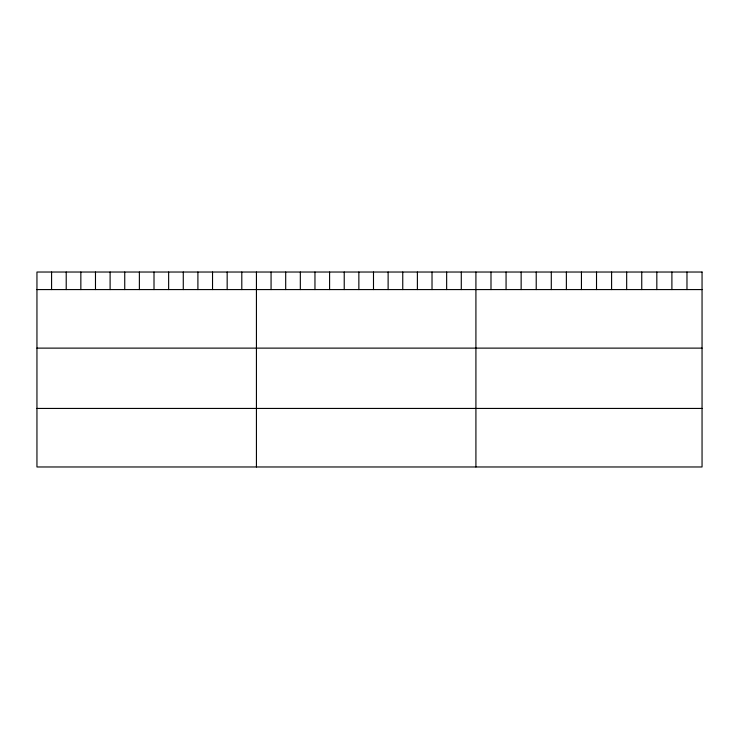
<?xml version="1.0" encoding="UTF-8"?>
<svg xmlns="http://www.w3.org/2000/svg" width="739" height="739" viewBox="0 0 739 739"><rect width="100%" height="100%" fill="white"/><g stroke="black" fill="none" stroke-linecap="round" stroke-linejoin="round"><path stroke-width="1.11" d="M36.95 289.577L702.05 289.577M36.95 348.124L702.05 348.124M36.95 408.436L702.05 408.436M686.974 272.026L686.974 289.577M671.899 272.026L671.899 289.577M656.823 272.026L656.823 289.577M641.748 272.026L641.748 289.577M626.672 272.026L626.672 289.577M611.596 272.026L611.596 289.577M596.521 272.026L596.521 289.577M581.445 272.026L581.445 289.577M566.37 272.026L566.37 289.577M551.294 272.026L551.294 289.577M536.218 272.026L536.218 289.577M521.143 272.026L521.143 289.577M506.067 272.026L506.067 289.577M490.992 272.026L490.992 289.577M475.916 272.026L475.916 466.974M461.284 272.026L461.284 289.577M446.652 272.026L446.652 289.577M432.019 272.026L432.019 289.577M417.387 272.026L417.387 289.577M402.755 272.026L402.755 289.577M388.123 272.026L388.123 289.577M373.491 272.026L373.491 289.577M358.858 272.026L358.858 289.577M344.226 272.026L344.226 289.577M329.594 272.026L329.594 289.577M314.962 272.026L314.962 289.577M300.33 272.026L300.33 289.577M285.697 272.026L285.697 289.577M271.065 272.026L271.065 289.577M256.433 272.026L256.433 466.974M241.801 272.026L241.801 289.577M227.169 272.026L227.169 289.577M212.536 272.026L212.536 289.577M197.904 272.026L197.904 289.577M183.272 272.026L183.272 289.577M168.64 272.026L168.64 289.577M154.008 272.026L154.008 289.577M139.375 272.026L139.375 289.577M124.743 272.026L124.743 289.577M110.111 272.026L110.111 289.577M95.479 272.026L95.479 289.577M80.847 272.026L80.847 289.577M66.214 272.026L66.214 289.577M51.582 272.026L51.582 289.577M702.05 272.026L36.95 272.026L36.95 466.974L702.05 466.974L702.05 272.026"/></g></svg>
